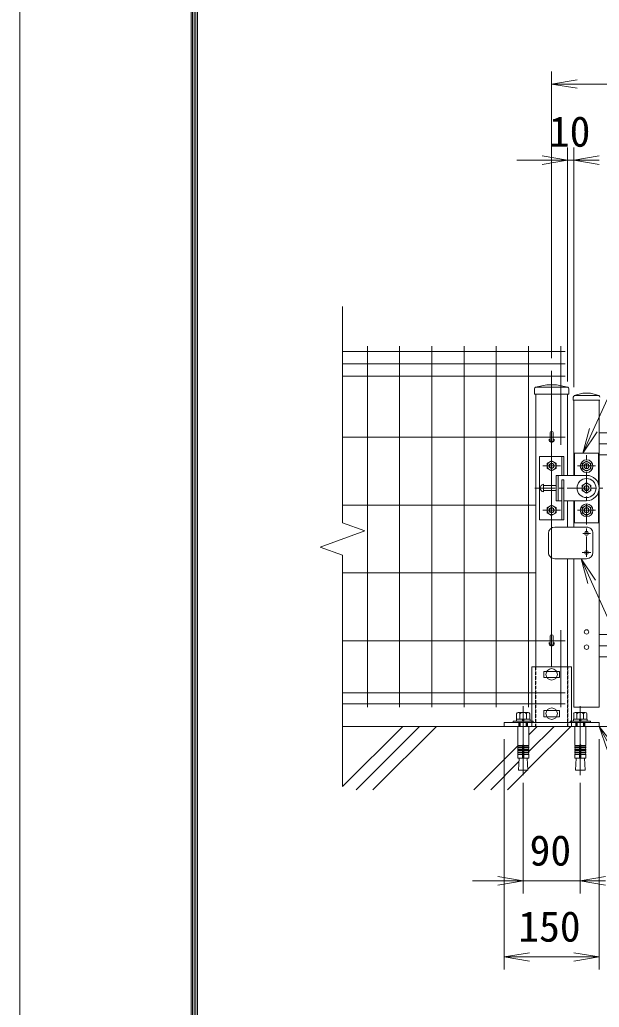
# Model space of a CAD drawing. Units: millimetres, scale not verified. Extents: x -4200 to 4200, y -2970 to 2970.
# Drawn here: x -4200 to -3286, y -146 to 1412 of the extents above; entities that cross this region are included whole.
import ezdxf
from ezdxf.enums import TextEntityAlignment as Align

# ---------------------------------------------------------------- set-up
doc = ezdxf.new("R2010")
doc.units = ezdxf.units.MM
doc.header["$LTSCALE"] = 20
for name, pattern in [('DASHED', [7.5, 6, -1.5]), ('USER1', [50.8, 31.75, -6.35, 6.35, -6.35]), ('USER3', [0.375, 0.25, -0.125])]:
    doc.linetypes.add(name, pattern=pattern)
for name, color, linetype, lineweight in [('0-0_D-STR-DIM', 7, 'Continuous', 9), ('0-1_0', 7, 'Continuous', 9), ('0-2_D-STR1', 1, 'Continuous', 18), ('0-3_D-BMK', 2, 'USER1', 13), ('0-4_D-STR-TXT', 7, 'Continuous', 9), ('0-5_D-STR3', 3, 'Continuous', 13), ('0-6_LAYER06', 7, 'Continuous', 9), ('0-8_D-STR2', 7, 'Continuous', 9), ('0-B_D-BGD', 7, 'Continuous', 9), ('0-C_D-DCR-HCH', 7, 'Continuous', 9), ('0-D_D-TTL', 7, 'Continuous', 9)]:
    doc.layers.add(name, color=color, linetype=linetype, lineweight=lineweight)
doc.styles.add('ＭＳ ゴシック', font='')
doc.styles.get('ＭＳ ゴシック').set_extended_font_data('MS Gothic')

# ---------------------------------------------------------------- blocks, each defined once
blk = doc.blocks.new('_Open')
at = {"layer": '0-1_0'}
blk.add_line((-20, 3.33), (0, 0), dxfattribs=at)
blk.add_lwpolyline([(-20, -3.33), (0, 0), (-20, 0)], dxfattribs=at)
blk = doc.blocks.new('U62')
at = {"layer": '0-2_D-STR1'}
for p, q in [((180, 10389.9), (180, 10297.9)), ((1020, 10297.9), (180, 10297.9)), ((200, 10297.9), (200, 7920)), ((213.8, 10435.7), (480, 10517.9)), ((979.2, 10437.9), (228, 10437.9)), ((720, 10517.9), (480, 10517.9)), ((986.2, 10435.7), (720, 10517.9)), ((1000, 10297.9), (1000, 600)), ((1000, 9265), (1260, 9265)), ((1000, 8565), (1260, 8565)), ((200, 7120), (200, 6288)), ((200, 5288), (200, 600)), ((1000, 2894), (1260, 2894)), ((1000, 2194), (1260, 2194)), ((200, 600), (1000, 600))]:
    blk.add_line(p, q, dxfattribs=at)
for centre in [(600, 2980), (600, 2500)]:
    blk.add_circle(centre, 70, dxfattribs=at)
for centre, start, end in [((228, 10389.9), 90, 180), ((972, 10389.9), 0, 72.84994)]:
    blk.add_arc(centre, 48, start, end, dxfattribs=at)
at = {"layer": '0-3_D-BMK'}
for p, q in [((1000, 8915), (17880, 8915)), ((-500, 6604.1), (-500, 8450.1)), ((600, 5351.8), (600, 8558.4)), ((-782.5, 8220), (-217.5, 8220)), ((317.5, 8220), (882.5, 8220)), ((-1025.9, 7520), (1116.1, 7520)), ((-782.5, 6820), (-217.5, 6820)), ((317.5, 6820), (882.5, 6820)), ((479.8, 6088), (720.2, 6088)), ((462.3, 5488), (737.7, 5488)), ((1000, 2544), (17880, 2544))]:
    blk.add_line(p, q, dxfattribs=at)
at = {"layer": '0-5_D-STR3'}
for p, q in [((-880, 8520), (-120, 8520)), ((-180, 7920), (-180, 8520)), ((-120, 7920), (-120, 8520)), ((980, 8620), (220, 8620)), ((220, 8620), (220, 7920)), ((980, 8620), (980, 7644.9)), ((-500, 8381.7), (-640, 8300.8)), ((-640, 8139.2), (-640, 8300.8)), ((-500, 8058.3), (-640, 8139.2)), ((-500, 8381.7), (-360, 8300.8)), ((-500, 8058.3), (-360, 8139.2)), ((-360, 8139.2), (-360, 8300.8)), ((600, 8371.7), (460, 8290.8)), ((460, 8129.2), (460, 8290.8)), ((600, 8048.3), (460, 8129.2)), ((600, 8371.7), (740, 8290.8)), ((600, 8048.3), (740, 8129.2)), ((740, 8129.2), (740, 8290.8)), ((-360, 7920), (600, 7920)), ((-360, 7920), (-360, 7120)), ((-300, 7920), (-300, 7120)), ((-760, 7400), (-760, 7640)), ((-360, 7600), (-760, 7600)), ((-180, 7780), (-180, 6520)), ((-180, 7780), (-120, 7780)), ((-120, 7780), (-120, 6520)), ((600, 7681.7), (460, 7600.8)), ((460, 7439.2), (460, 7600.8)), ((600, 7681.7), (740, 7600.8)), ((740, 7439.2), (740, 7600.8)), ((-360, 7440), (-760, 7440)), ((600, 7358.3), (460, 7439.2)), ((600, 7358.3), (740, 7439.2)), ((980, 7395.1), (980, 6420)), ((-500, 6981.7), (-640, 6900.8)), ((-640, 6900.8), (-640, 6739.2)), ((-360, 7120), (-180, 7120)), ((-120, 7120), (600, 7120)), ((220, 6420), (220, 7120)), ((220, 7120), (220, 7120)), ((600, 6981.7), (460, 6900.8)), ((600, 6981.7), (460, 6900.8)), ((460, 6900.8), (460, 6739.2)), ((460, 6739.2), (460, 6900.8)), ((600, 6981.7), (740, 6900.8)), ((600, 6981.7), (740, 6900.8)), ((740, 6900.8), (740, 6739.2)), ((740, 6739.2), (740, 6900.8)), ((-500, 6658.3), (-640, 6739.2)), ((-500, 6658.3), (-360, 6739.2)), ((600, 6658.3), (460, 6739.2)), ((600, 6658.3), (460, 6739.2)), ((600, 6658.3), (740, 6739.2)), ((600, 6658.3), (740, 6739.2)), ((-880, 6520), (-120, 6520)), ((-400, 6288), (600, 6288)), ((980, 6420), (220, 6420)), ((-600, 6088), (-600, 5488)), ((800, 6088), (800, 5488)), ((-400, 5288), (600, 5288))]:
    blk.add_line(p, q, dxfattribs=at)
for points in [[(-880, 7386.4), (-880, 6520), (-880, 8520)], [(-500, 6981.7), (-360, 6900.8), (-360, 6739.2)]]:
    blk.add_lwpolyline(points, dxfattribs=at)
for centre, radius in [((-500, 8220), 140), ((-500, 8220), 80), ((-500, 8220), 70), ((600, 8210), 200), ((600, 8210), 140), ((600, 8210), 80), ((600, 8210), 70), ((600, 7520), 300), ((600, 7520), 140), ((600, 7520), 80), ((600, 7520), 70), ((-500, 6820), 140), ((-500, 6820), 80), ((-500, 6820), 70), ((600, 6820), 200), ((600, 6820), 200), ((600, 6820), 140), ((600, 6820), 140), ((600, 6820), 80), ((600, 6820), 80), ((600, 6820), 70), ((600, 6820), 70), ((600, 6088), 60), ((600, 5488), 60)]:
    blk.add_circle(centre, radius, dxfattribs=at)
for centre, radius, start, end in [((600, 7520), 400, 270, 89.99983), ((-738, 7520), 122, 100.38886, 259.61115), ((-400, 6088), 200, 90, 179.99999), ((600, 6088), 200, 359.99999, 90), ((-400, 5488), 200, 179.99999, 270), ((600, 5488), 200, 270, 0)]:
    blk.add_arc(centre, radius, start, end, dxfattribs=at)
at = {"layer": '0-6_LAYER06'}
blk.add_line((980, 7644.9), (980, 7644.9), dxfattribs=at)
blk = doc.blocks.new('ベースプレート部品\u3000正面図')
at = {"layer": '0-5_D-STR3'}
for p, q in [((17927, 48401.4), (16666.9, 48401.4)), ((16666.9, 48401.4), (16666.9, 46641.4)), ((17927, 48401.4), (17927, 46641.4)), ((17546.8, 48256.4), (17046.7, 48256.4)), ((17046.7, 48256.4), (17046.7, 48066.4)), ((17546.7, 48066.4), (17046.8, 48066.4)), ((17546.7, 48256.4), (17546.7, 48066.4)), ((17546.8, 47016.4), (17046.7, 47016.4)), ((17046.7, 47016.4), (17046.7, 46826.4)), ((17546.7, 46826.4), (17046.8, 46826.4)), ((17546.7, 47016.4), (17546.7, 46826.4)), ((15797, 46641.4), (18797, 46641.4)), ((18797, 46641.4), (18797, 46521.4))]:
    blk.add_line(p, q, dxfattribs=at)
at = {"layer": '0-5_D-STR3', "linetype": 'DASHED'}
for p, q in [((16786.9, 48401.4), (16786.9, 46521.4)), ((17806.9, 46521.4), (17806.9, 48401.4)), ((16258.9, 46641.4), (16258.9, 46521.4)), ((16538.7, 46641.4), (16538.7, 46521.4)), ((16666.9, 46641.4), (16666.9, 46521.4)), ((17927, 46641.4), (17927, 46521.4)), ((18058.7, 46641.4), (18058.7, 46521.4)), ((18338.7, 46641.4), (18338.7, 46521.4))]:
    blk.add_line(p, q, dxfattribs=at)
at = {"layer": '0-5_D-STR3'}
blk.add_lwpolyline([(15797, 46641.4), (15797, 46521.4), (18797, 46521.4)], dxfattribs=at)
blk = doc.blocks.new('MLeader7')
at = {"layer": '0-4_D-STR-TXT'}
blk.add_line((-3273.3, 258.69), (-3286.4, 297.06), dxfattribs=at)
blk.add_lwpolyline([(-3261.56, 265.01), (-3286.4, 297.06), (-3267.43, 261.85)], dxfattribs=at)

msp = doc.modelspace()

# ---------------------------------------------------------------- linework, layer by layer
at = {"layer": '0-0_D-STR-DIM'}
for p, q in [((-3361.4, 877.9), (-3361.4, 1330.44)), ((-2371.4, 1310.44), (-3321.4, 1310.44)), ((-3336.4, 841.06), (-3336.4, 1210.44)), ((-3326.39, 831.96), (-3326.39, 1210.44)), ((-3326.39, 831.96), (-3326.39, 1210.44)), ((-3376.4, 1190.44), (-3416.4, 1190.44)), ((-3336.4, 1190.44), (-3326.39, 1190.44)), ((-3436.4, 277.06), (-3436.4, -86.76)), ((-3286.4, 277.06), (-3286.4, -86.76)), ((-3406.4, 207.96), (-3406.4, 33.24)), ((-3316.4, 207.96), (-3316.4, 33.24)), ((-3446.4, 53.24), (-3486.4, 53.24)), ((-3406.4, 53.24), (-3316.4, 53.24)), ((-3396.4, -66.76), (-3326.4, -66.76))]:
    msp.add_line(p, q, dxfattribs=at)
at = {"layer": '0-2_D-STR1'}
for p, q in [((-3388.24, 830.06), (-3388.4, 821.06)), ((-3368.9, 836.06), (-3386.69, 831.98)), ((-3386.31, 832.06), (-3336.48, 832.06)), ((-3368.9, 836.06), (-3353.9, 836.06)), ((-3353.9, 836.06), (-3336.1, 831.98)), ((-3334.55, 830.06), (-3334.4, 821.06)), ((-3388.4, 821.06), (-3334.4, 821.06)), ((-3386.4, 821.06), (-3386.39, 391.06)), ((-3336.4, 821.06), (-3336.4, 693.06)), ((-3336.4, 653.06), (-3336.4, 611.46)), ((-3336.4, 561.46), (-3336.39, 391.06)), ((-3386.4, 297.06), (-3336.4, 297.06))]:
    msp.add_line(p, q, dxfattribs=at)
at = {"layer": '0-2_D-STR1', "linetype": 'USER3'}
for p, q in [((-3386.39, 391.06), (-3386.39, 297.06)), ((-3336.39, 391.06), (-3336.39, 297.06))]:
    msp.add_line(p, q, dxfattribs=at)
at = {"layer": '0-2_D-STR1'}
for centre, radius, start, end in [((-3386.24, 830.03), 2, 102.93782, 179), ((-3336.55, 830.03), 2, 1, 77.06218), ((-3361.4, 749.06), 4, 162.5424, 17.4576), ((-3361.4, 428.06), 4, 162.5424, 17.4576)]:
    msp.add_arc(centre, radius, start, end, dxfattribs=at)
at = {"layer": '0-3_D-BMK'}
for p, q in [((-3361.4, 857.9), (-3361.4, 391.06)), ((-3406.3, 328.97), (-3406.3, 219.97)), ((-3316.31, 328.97), (-3316.31, 219.97))]:
    msp.add_line(p, q, dxfattribs=at)
at = {"layer": '0-4_D-STR-TXT'}
for points in [[(-2903.54, 1052.16), (-3164.43, 1052.16), (-3295.76, 764.45)], [(-2920.46, 117.23), (-3114.56, 117.23), (-3298.44, 525)]]:
    msp.add_lwpolyline(points, dxfattribs=at)
at = {"layer": '0-5_D-STR3'}
for p, q in [((-3364, 760.78), (-3364, 748.61)), ((-3358.8, 760.78), (-3358.8, 748.61)), ((-3364, 439.78), (-3364, 427.61)), ((-3358.8, 439.78), (-3358.8, 427.61)), ((-3414.95, 297.06), (-3397.65, 297.06)), ((-3324.96, 297.06), (-3307.66, 297.06))]:
    msp.add_line(p, q, dxfattribs=at)
at = {"layer": '0-5_D-STR3', "lineweight": 18}
for p, q in [((-3416.7, 316.66), (-3416.7, 308.36)), ((-3398.51, 319.16), (-3414.1, 319.16)), ((-3412.3, 319.16), (-3400.3, 319.16)), ((-3411.5, 308.36), (-3411.5, 316.66)), ((-3401.11, 308.36), (-3401.11, 316.66)), ((-3395.91, 308.36), (-3395.91, 316.66)), ((-3326.7, 316.66), (-3326.7, 308.36)), ((-3308.52, 319.16), (-3324.11, 319.16)), ((-3322.31, 319.16), (-3310.31, 319.16)), ((-3321.51, 308.36), (-3321.51, 316.66)), ((-3311.12, 308.36), (-3311.12, 316.66)), ((-3305.92, 308.36), (-3305.92, 316.66)), ((-3422.3, 305.36), (-3422.3, 303.06)), ((-3390.3, 305.36), (-3422.3, 305.36)), ((-3422.3, 303.06), (-3390.3, 303.06)), ((-3395.55, 308.36), (-3417.05, 308.36)), ((-3417.05, 308.36), (-3417.05, 305.36)), ((-3417.05, 305.36), (-3395.55, 305.36)), ((-3416.7, 308.36), (-3395.91, 308.36)), ((-3414.95, 297.06), (-3414.95, 267.03)), ((-3412.3, 303.06), (-3412.3, 297.06)), ((-3411.22, 297.06), (-3411.22, 303.06)), ((-3407.8, 308.36), (-3407, 305.36)), ((-3404.8, 305.36), (-3405.61, 308.36)), ((-3401.38, 297.06), (-3401.38, 303.06)), ((-3400.3, 297.06), (-3400.3, 303.06)), ((-3397.65, 297.06), (-3397.65, 267.03)), ((-3395.55, 305.36), (-3395.55, 308.36)), ((-3390.3, 303.06), (-3390.3, 305.36)), ((-3332.31, 305.36), (-3332.31, 303.06)), ((-3300.31, 305.36), (-3332.31, 305.36)), ((-3332.31, 303.06), (-3300.31, 303.06)), ((-3305.56, 308.36), (-3327.06, 308.36)), ((-3327.06, 308.36), (-3327.06, 305.36)), ((-3327.06, 305.36), (-3305.56, 305.36)), ((-3326.7, 308.36), (-3305.92, 308.36)), ((-3324.96, 297.06), (-3324.96, 267.03)), ((-3322.31, 303.06), (-3322.31, 297.06)), ((-3321.23, 297.06), (-3321.23, 303.06)), ((-3317.81, 308.36), (-3317.01, 305.36)), ((-3314.81, 305.36), (-3315.62, 308.36)), ((-3311.39, 297.06), (-3311.39, 303.06)), ((-3310.31, 297.06), (-3310.31, 303.06)), ((-3307.66, 297.06), (-3307.66, 267.03)), ((-3305.56, 305.36), (-3305.56, 308.36)), ((-3300.31, 303.06), (-3300.31, 305.36)), ((-3407.3, 267.03), (-3414.95, 267.03)), ((-3414.95, 264.53), (-3414.52, 266.99)), ((-3407.3, 267.03), (-3407.3, 247.06)), ((-3405.3, 267.03), (-3397.65, 267.03)), ((-3405.3, 267.03), (-3405.3, 247.06)), ((-3397.65, 264.53), (-3398.09, 266.99)), ((-3317.31, 267.03), (-3324.96, 267.03)), ((-3324.96, 264.53), (-3324.53, 266.99)), ((-3317.31, 267.03), (-3317.31, 247.06)), ((-3315.31, 267.03), (-3307.66, 267.03)), ((-3315.31, 267.03), (-3315.31, 247.06)), ((-3307.66, 264.53), (-3308.1, 266.99)), ((-3414.95, 264.53), (-3407.3, 264.53)), ((-3414.95, 264.53), (-3414.95, 263.03)), ((-3414.95, 263.03), (-3407.3, 263.03)), ((-3414.95, 260.53), (-3414.52, 262.99)), ((-3414.95, 260.53), (-3407.3, 260.53)), ((-3414.95, 260.53), (-3414.95, 259.03)), ((-3414.95, 259.03), (-3407.3, 259.03)), ((-3414.95, 256.53), (-3414.52, 258.99)), ((-3414.95, 256.53), (-3407.3, 256.53)), ((-3414.95, 256.53), (-3414.95, 255.03)), ((-3414.95, 252.56), (-3414.52, 255.03)), ((-3414.95, 255.03), (-3407.3, 255.03)), ((-3414.95, 252.56), (-3407.3, 252.56)), ((-3414.95, 252.56), (-3414.95, 247.06)), ((-3397.65, 264.53), (-3405.3, 264.53)), ((-3397.65, 263.03), (-3405.3, 263.03)), ((-3397.65, 260.53), (-3405.3, 260.53)), ((-3397.65, 259.03), (-3405.3, 259.03)), ((-3397.65, 256.53), (-3405.3, 256.53)), ((-3397.65, 255.03), (-3405.3, 255.03)), ((-3397.65, 252.56), (-3405.3, 252.56)), ((-3397.65, 260.53), (-3398.09, 262.99)), ((-3397.65, 256.53), (-3398.09, 258.99)), ((-3397.65, 252.56), (-3398.09, 255.03)), ((-3397.65, 264.53), (-3397.65, 263.03)), ((-3397.65, 260.53), (-3397.65, 259.03)), ((-3397.65, 256.53), (-3397.65, 255.03)), ((-3397.65, 252.56), (-3397.65, 247.06)), ((-3324.96, 264.53), (-3317.31, 264.53)), ((-3324.96, 264.53), (-3324.96, 263.03)), ((-3324.96, 263.03), (-3317.31, 263.03)), ((-3324.96, 260.53), (-3324.53, 262.99)), ((-3324.96, 260.53), (-3317.31, 260.53)), ((-3324.96, 260.53), (-3324.96, 259.03)), ((-3324.96, 259.03), (-3317.31, 259.03)), ((-3324.96, 256.53), (-3324.53, 258.99)), ((-3324.96, 256.53), (-3317.31, 256.53)), ((-3324.96, 256.53), (-3324.96, 255.03)), ((-3324.96, 252.56), (-3324.53, 255.03)), ((-3324.96, 255.03), (-3317.31, 255.03)), ((-3324.96, 252.56), (-3317.31, 252.56)), ((-3324.96, 252.56), (-3324.96, 247.06)), ((-3307.66, 264.53), (-3315.31, 264.53)), ((-3307.66, 263.03), (-3315.31, 263.03)), ((-3307.66, 260.53), (-3315.31, 260.53)), ((-3307.66, 259.03), (-3315.31, 259.03)), ((-3307.66, 256.53), (-3315.31, 256.53)), ((-3307.66, 255.03), (-3315.31, 255.03)), ((-3307.66, 252.56), (-3315.31, 252.56)), ((-3307.66, 260.53), (-3308.1, 262.99)), ((-3307.66, 256.53), (-3308.1, 258.99)), ((-3307.66, 252.56), (-3308.1, 255.03)), ((-3307.66, 264.53), (-3307.66, 263.03)), ((-3307.66, 260.53), (-3307.66, 259.03)), ((-3307.66, 256.53), (-3307.66, 255.03)), ((-3307.66, 252.56), (-3307.66, 247.06)), ((-3414.95, 247.06), (-3397.65, 247.06)), ((-3412.8, 247.06), (-3413.88, 227.96)), ((-3399.81, 247.06), (-3398.73, 227.96)), ((-3324.96, 247.06), (-3307.66, 247.06)), ((-3322.81, 247.06), (-3323.89, 227.96)), ((-3309.82, 247.06), (-3308.73, 227.96)), ((-3398.73, 227.96), (-3413.88, 227.96)), ((-3308.73, 227.96), (-3323.89, 227.96))]:
    msp.add_line(p, q, dxfattribs=at)
at = {"layer": '0-5_D-STR3'}
for centre in [(-3361.4, 379.06), (-3361.39, 317.06)]:
    msp.add_circle(centre, 9, dxfattribs=at)
for centre in [(-3361.4, 748.61), (-3361.4, 427.61)]:
    msp.add_arc(centre, 2.6, 180, 0, dxfattribs=at)
at = {"layer": '0-5_D-STR3', "lineweight": 18}
for centre, radius, start, end in [((-3414.1, 316.56), 2.6, 2.20423, 177.79577), ((-3406.3, 312.51), 6.65, 38.61324, 141.38676), ((-3398.51, 316.56), 2.6, 2.20423, 177.79577), ((-3324.11, 316.56), 2.6, 2.20423, 177.79577), ((-3316.31, 312.51), 6.65, 38.61324, 141.38676), ((-3308.52, 316.56), 2.6, 2.20423, 177.79577), ((-3406.3, 267.03), 1, 0, 180), ((-3316.31, 267.03), 1, 0, 180)]:
    msp.add_arc(centre, radius, start, end, dxfattribs=at)
at = {"layer": '0-5_D-STR3'}
for centre in [(-3361.4, 760.77), (-3361.4, 439.77)]:
    msp.add_ellipse(centre, major_axis=(-2.6, 0), ratio=0.649974, start_param=3.1415927, end_param=6.2831853, dxfattribs=at)
at = {"layer": '0-8_D-STR2'}
for p, q in [((-3691.29, 618.22), (-3691.29, 959.67)), ((-3340.19, 888.64), (-3691.29, 888.64)), ((-3651.81, 897.06), (-3651.81, 327.06)), ((-3601.04, 897.06), (-3601.04, 327.06)), ((-3550.27, 897.06), (-3550.27, 327.06)), ((-3499.5, 897.06), (-3499.5, 327.06)), ((-3448.73, 897.06), (-3448.73, 327.06)), ((-3397.96, 897.06), (-3397.96, 327.06)), ((-3347.19, 897.06), (-3347.19, 741.26)), ((-3340.19, 869.06), (-3691.29, 869.06)), ((-3340.19, 849.49), (-3691.29, 849.49)), ((-3340.19, 753.06), (-3691.29, 753.06)), ((-3386.16, 646.06), (-3691.29, 646.06)), ((-3656.05, 605.39), (-3691.29, 618.22)), ((-3726.53, 579.74), (-3656.05, 605.39)), ((-3691.29, 566.91), (-3726.53, 579.74)), ((-3691.29, 201.91), (-3691.29, 566.91)), ((-3386.16, 539.06), (-3691.29, 539.06)), ((-3347.19, 448.86), (-3347.19, 327.06)), ((-3340.19, 432.06), (-3691.29, 432.06)), ((-3340.19, 350.06), (-3691.29, 350.06)), ((-3340.19, 332.46), (-3691.29, 332.46))]:
    msp.add_line(p, q, dxfattribs=at)
at = {"layer": '0-B_D-BGD'}
msp.add_line((-3691.29, 297.06), (-2001.5, 297.06), dxfattribs=at)
at = {"layer": '0-C_D-DCR-HCH'}
for p, q in [((-3691.29, 201.91), (-3596.14, 297.06)), ((-3669.62, 197.06), (-3569.62, 297.06)), ((-3643.11, 197.06), (-3543.11, 297.06)), ((-3398.8, 229.24), (-3330.97, 297.06)), ((-3397.71, 256.84), (-3357.49, 297.06)), ((-3397.65, 283.42), (-3384.01, 297.06)), ((-3484.01, 197.06), (-3414.61, 266.46)), ((-3457.49, 197.06), (-3413.12, 241.44)), ((-3430.97, 197.06), (-3400.07, 227.96))]:
    msp.add_line(p, q, dxfattribs=at)
at = {"layer": '0-D_D-TTL', "color": 2, "lineweight": 18}
msp.add_lwpolyline([(-4200, 2970), (4200, 2970), (4200, -2970), (-4200, -2970)], close=True, dxfattribs=at)
at = {"layer": '0-D_D-TTL'}
for points in [[(-3930, 2750), (3930, 2750), (3930, -2750), (-3930, -2750)], [(-3927.5, 2747.5), (3927.5, 2747.5), (3927.5, -2747.5), (-3927.5, -2747.5)], [(-3925, 2745), (3925, 2745), (3925, -2745), (-3925, -2745)], [(-3922.5, 2742.5), (3922.5, 2742.5), (3922.5, -2742.5), (-3922.5, -2742.5)], [(-3920, 2740), (3920, 2740), (3920, -2740), (-3920, -2740)]]:
    msp.add_lwpolyline(points, close=True, dxfattribs=at)

# ---------------------------------------------------------------- block references
at = {"layer": '0-0_D-STR-DIM', "xscale": 2, "yscale": 2, "rotation": 180}
for p in [(-3361.4, 1310.44), (-3326.39, 1190.44), (-3326.39, 1190.44), (-3316.4, 53.24), (-3436.4, -66.76)]:
    msp.add_blockref('_Open', p, dxfattribs=at)
at = {"layer": '0-0_D-STR-DIM'}
for name, p, xscale, yscale in [('_Open', (-3336.4, 1190.44), 2, 2), ('U62', (-3336.4, 297.06), 0.05, 0.05), ('ベースプレート部品\u3000正面図', (-4226.25, -2029.01), 0.05, 0.05), ('_Open', (-3406.4, 53.24), 2, 2), ('_Open', (-3286.4, -66.76), 2, 2)]:
    msp.add_blockref(name, p, dxfattribs=dict(at, xscale=xscale, yscale=yscale))
at = {"layer": '0-4_D-STR-TXT', "xscale": 2, "yscale": 2}
for p, rotation in [((-3312.37, 728.06), 245.46406), ((-3314.88, 561.46), 114.27242)]:
    msp.add_blockref('_Open', p, dxfattribs=dict(at, rotation=rotation))
at = {"layer": '0-4_D-STR-TXT'}
msp.add_blockref('MLeader7', (0, 0), dxfattribs=at)

# ---------------------------------------------------------------- texts
at = {"layer": '0-0_D-STR-DIM', "style": 'ＭＳ ゴシック'}
for s, p in [('10', (-3365.79, 1197.18)), ('90', (-3396.14, 62.9)), ('150', (-3413.92, -57.1))]:
    msp.add_text(s, height=48.09, dxfattribs=at).set_placement(p, align=Align.BOTTOM_LEFT)

doc.saveas('drawing.dxf')
